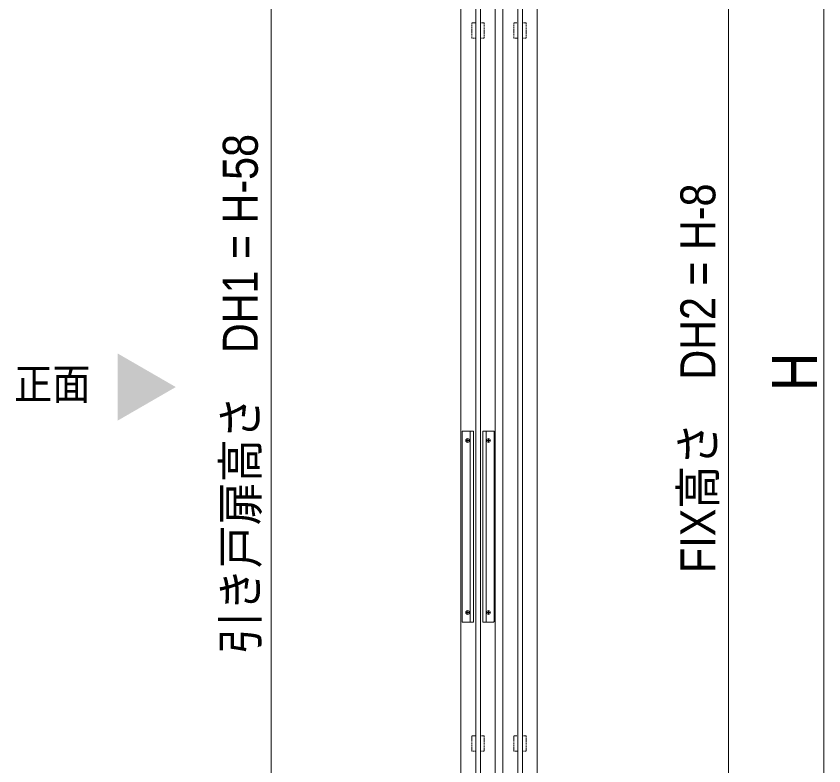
# Model space of a CAD drawing. Units: millimetres, scale not verified. Extents: x -6062 to 6062, y -3045 to 3045.
# Drawn here: x -1716 to -870, y -1237 to -453 of the extents above; entities that cross this region are included whole.
import ezdxf
from ezdxf.enums import TextEntityAlignment as Align

# ---------------------------------------------------------------- set-up
doc = ezdxf.new("R2010")
doc.units = ezdxf.units.MM
doc.header["$LTSCALE"] = 20
doc.linetypes.add('DASHED1', pattern=[1.8, 1.2, -0.6])
for name, color, linetype, lineweight in [('0-0_3一般', 7, 'Continuous', 9), ('0-1_2寸法-3', 7, 'Continuous', 9), ('0-2_2寸法-1', 7, 'Continuous', 9)]:
    doc.layers.add(name, color=color, linetype=linetype, lineweight=lineweight)
doc.styles.add('ＭＳ ゴシック', font='')
doc.styles.add('ＭＳ Ｐゴシック', font='')
doc.styles.get('ＭＳ ゴシック').set_extended_font_data('MS Gothic')
doc.styles.get('ＭＳ Ｐゴシック').set_extended_font_data('MS PGothic')

# ---------------------------------------------------------------- blocks, each defined once
blk = doc.blocks.new('グループ-3')
at = {"layer": '0-0_3一般'}
blk.add_lwpolyline([(10749.3, 6100), (11469.3, 6100), (11469.3, -39680), (10749.3, -39680)], close=True, dxfattribs=at)
blk = doc.blocks.new('グループ-8')
at = {"layer": '0-0_3一般'}
for p, q in [((11629.3, -40000), (11629.3, 6840)), ((12349.3, 6840), (12349.3, -40000))]:
    blk.add_line(p, q, dxfattribs=at)
blk = doc.blocks.new('グループ-12')
at = {"layer": '0-0_3一般'}
for p, q in [((11939.3, -39120), (11939.3, 5960)), ((12039.3, 5960), (12039.3, -39120))]:
    blk.add_line(p, q, dxfattribs=at)
blk = doc.blocks.new('グループ-14')
at = {"layer": '0-0_3一般'}
for p, q in [((10942.3, -21740), (10942.3, -17740)), ((11276.3, -17740), (11276.3, -21740)), ((10772.3, -17760), (10772.3, -21720)), ((10892.3, -17984), (10892.3, -17896)), ((11326.3, -17896), (11326.3, -17984)), ((11446.3, -21720), (11446.3, -17760)), ((10848.3, -17940), (10936.3, -17940)), ((11282.3, -17940), (11370.3, -17940)), ((10848.3, -21540), (10936.3, -21540)), ((10892.3, -21584), (10892.3, -21496)), ((11282.3, -21540), (11370.3, -21540)), ((11326.3, -21496), (11326.3, -21584))]:
    blk.add_line(p, q, dxfattribs=at)
for points in [[(10792.3, -21740), (11012.3, -21740), (11012.3, -17740), (10792.3, -17740)], [(11426.3, -17740), (11206.3, -17740), (11206.3, -21740), (11426.3, -21740)]]:
    blk.add_lwpolyline(points, dxfattribs=at)
for centre in [(10892.3, -17940), (11326.3, -17940), (10892.3, -21540), (11326.3, -21540)]:
    blk.add_circle(centre, 40, dxfattribs=at)
for centre, start, end in [((10792.3, -17760), 135, 180), ((10792.3, -17760), 90, 135), ((11426.3, -17760), 45, 90), ((11426.3, -17760), 0, 45), ((10792.3, -21720), 180, 225), ((10792.3, -21720), 225, 270), ((11426.3, -21720), 270, 315), ((11426.3, -21720), 315, 0)]:
    blk.add_arc(centre, 20, start, end, dxfattribs=at)
blk = doc.blocks.new('グループ-22')
at = {"layer": '0-0_3一般'}
blk.add_lwpolyline([(11159.3, 5580), (11159.3, -39220), (11059.3, -39220), (11059.3, 5580)], close=True, dxfattribs=at)
blk = doc.blocks.new('グループ-25')
at = {"layer": '0-0_3一般', "linetype": 'DASHED1'}
for points in [[(10979.3, -9200), (11059.3, -9200), (11059.3, -9520), (10979.3, -9520)], [(11159.3, -9200), (11239.3, -9200), (11239.3, -9520), (11159.3, -9520)], [(11859.3, -9200), (11939.3, -9200), (11939.3, -9520), (11859.3, -9520)], [(12039.3, -9200), (12119.3, -9200), (12119.3, -9520), (12039.3, -9520)], [(10979.3, -24120), (11059.3, -24120), (11059.3, -24440), (10979.3, -24440)], [(11159.3, -24120), (11239.3, -24120), (11239.3, -24440), (11159.3, -24440)], [(11859.3, -24120), (11939.3, -24120), (11939.3, -24440), (11859.3, -24440)], [(12039.3, -24120), (12119.3, -24120), (12119.3, -24440), (12039.3, -24440)]]:
    blk.add_lwpolyline(points, close=True, dxfattribs=at)
at = {"layer": '0-0_3一般'}
for name in ['グループ-8', 'グループ-3', 'グループ-12', 'グループ-22', 'グループ-14']:
    blk.add_blockref(name, (0, 0), dxfattribs=at)
blk = doc.blocks.new('グループ-26')
at = {"layer": '0-0_3一般'}
blk.add_blockref('グループ-25', (0, 0), dxfattribs=at)

msp = doc.modelspace()

# ---------------------------------------------------------------- linework, layer by layer
at = {"layer": '0-1_2寸法-3'}
msp.add_solid([(-1609.28, -805.93), (-1548.54, -841), (-1609.28, -876.07)], dxfattribs=at)
at = {"layer": '0-2_2寸法-1'}
for p, q in [((-870.04, -1987.29), (-870.04, 337.29)), ((-970.04, -1987.29), (-970.04, 329.29)), ((-1448.54, 292.29), (-1448.54, -1974.29))]:
    msp.add_line(p, q, dxfattribs=at)

# ---------------------------------------------------------------- block references
at = {"layer": '0-0_3一般', "xscale": 0.05, "yscale": 0.05}
msp.add_blockref('グループ-26', (-1787.5, 0), dxfattribs=at)

# ---------------------------------------------------------------- texts
at = {"layer": '0-1_2寸法-3', "style": 'ＭＳ ゴシック', "width": 0.9}
msp.add_text('正面', height=32.55, dxfattribs=at).set_placement((-1717.76, -863.78), align=Align.BOTTOM_LEFT)
at = {"layer": '0-2_2寸法-1', "style": 'ＭＳ Ｐゴシック', "width": 0.9}
for s, height, p in [('引き戸扉高さ\u3000DH1 = H-58', 36.69, (-1451.65, -1120.73)), ('FIX高さ\u3000DH2 = H-8', 36.69, (-972.58, -1035.54)), ('H', 47.17, (-862.96, -845.25))]:
    msp.add_text(s, height=height, rotation=90, dxfattribs=at).set_placement(p, align=Align.BOTTOM_LEFT)

doc.saveas('drawing.dxf')
